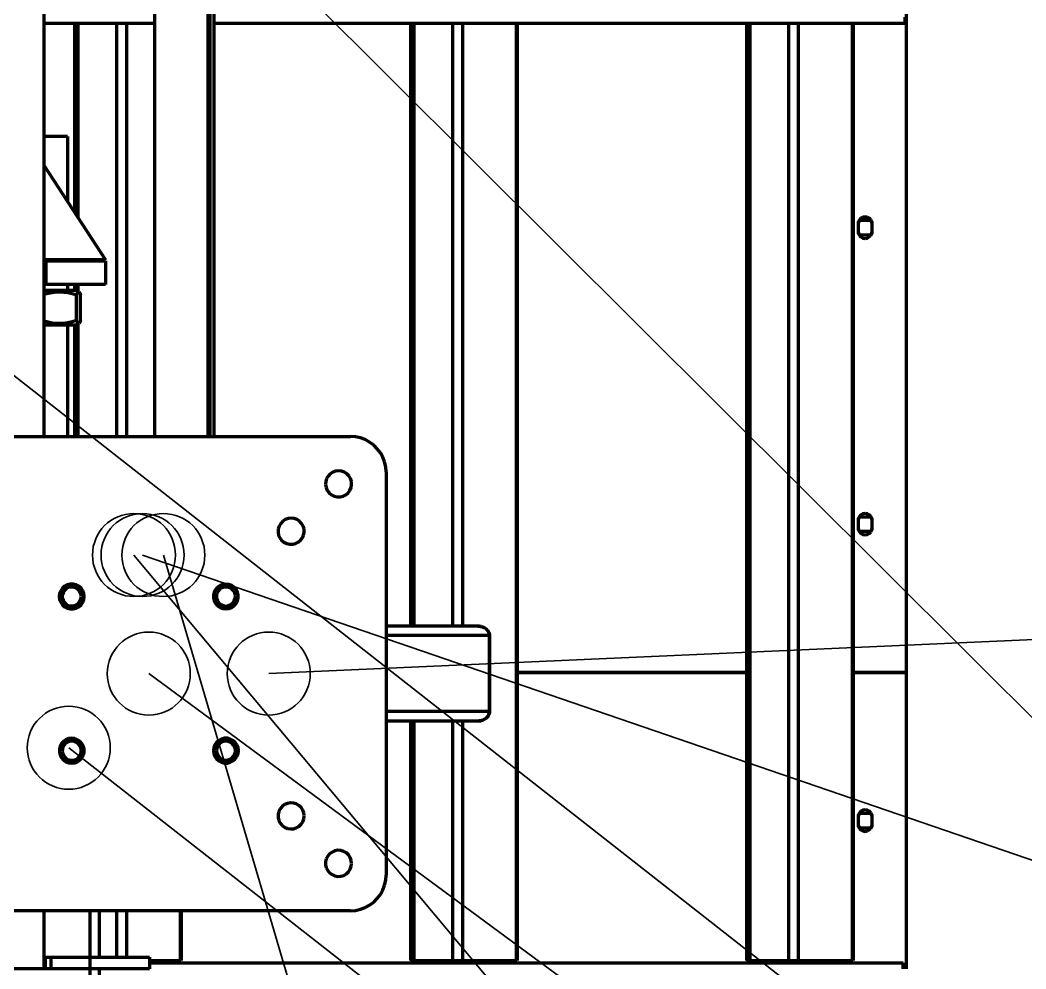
# Model space of a CAD drawing. Header units: millimetres. Extents: x 0 to 594, y 0 to 420.
# Drawn here: x 77.13 to 94.09, y 276.4 to 292.4 of the extents above; entities that cross this region are included whole.
import ezdxf

# ---------------------------------------------------------------- set-up
doc = ezdxf.new("R2010")
doc.units = ezdxf.units.MM

msp = doc.modelspace()

# ---------------------------------------------------------------- linework, layer by layer
at = {"color": 1, "lineweight": 70}
for p, q in [((79.4, 285.38), (79.4, 322.38)), ((80.3, 285.38), (80.3, 322.38)), ((80.33, 306.585), (80.33, 285.38)), ((80.4, 285.38), (80.4, 306.548)), ((92.079, 281.4), (92.079, 306.4)), ((77.53, 304.38), (77.53, 285.38)), ((92.053, 292.35), (92.053, 292.45)), ((77.53, 292.35), (79.4, 292.35)), ((78.047, 292.35), (78.047, 289.163)), ((78.064, 292.35), (78.064, 289.137)), ((78.105, 292.35), (78.105, 289.074)), ((78.757, 292.35), (78.757, 285.38)), ((78.922, 292.35), (78.922, 285.38)), ((80.4, 292.35), (92.053, 292.35)), ((83.713, 292.35), (83.713, 282.18)), ((83.73, 292.35), (83.73, 282.18)), ((83.771, 292.35), (83.771, 282.18)), ((84.422, 292.35), (84.422, 282.18)), ((84.587, 292.35), (84.587, 282.18)), ((85.493, 292.35), (85.493, 276.54)), ((85.511, 292.35), (85.511, 276.54)), ((89.378, 292.35), (89.378, 276.54)), ((89.395, 292.35), (89.395, 276.54)), ((89.436, 292.35), (89.436, 276.54)), ((90.088, 292.35), (90.088, 276.54)), ((90.252, 292.35), (90.252, 276.54)), ((91.159, 292.35), (91.159, 276.54)), ((91.176, 292.35), (91.176, 276.54)), ((77.573, 290.44), (77.53, 290.44)), ((77.616, 290.44), (77.573, 290.44)), ((77.659, 290.44), (77.616, 290.44)), ((77.7, 290.44), (77.659, 290.44)), ((77.739, 290.44), (77.7, 290.44)), ((77.776, 290.44), (77.739, 290.44)), ((77.81, 290.44), (77.776, 290.44)), ((77.84, 290.44), (77.81, 290.44)), ((77.867, 290.44), (77.84, 290.44)), ((77.889, 290.44), (77.867, 290.44)), ((77.907, 290.44), (77.889, 290.44)), ((77.92, 290.44), (77.907, 290.44)), ((77.927, 290.44), (77.92, 290.44)), ((77.93, 290.44), (77.927, 290.44)), ((77.93, 290.44), (77.93, 289.343)), ((77.53, 289.957), (78.57, 288.36)), ((91.259, 289.004), (91.259, 288.96)), ((91.265, 288.998), (91.259, 288.96)), ((91.282, 289.031), (91.265, 288.998)), ((91.294, 289.018), (91.27, 289.01)), ((91.308, 289.058), (91.282, 289.031)), ((91.319, 289.02), (91.294, 289.018)), ((91.342, 289.075), (91.308, 289.058)), ((91.439, 289.02), (91.319, 289.02)), ((91.379, 289.08), (91.342, 289.075)), ((91.416, 289.075), (91.379, 289.08)), ((91.449, 289.058), (91.416, 289.075)), ((91.464, 289.018), (91.439, 289.02)), ((91.476, 289.031), (91.449, 289.058)), ((91.488, 289.01), (91.464, 289.018)), ((91.493, 288.998), (91.476, 289.031)), ((91.499, 288.96), (91.493, 288.998)), ((91.499, 288.96), (91.499, 289.004)), ((91.259, 288.96), (91.259, 288.84)), ((91.259, 288.84), (91.265, 288.803)), ((91.259, 288.84), (91.259, 288.797)), ((91.493, 288.803), (91.499, 288.84)), ((91.499, 288.84), (91.499, 288.96)), ((91.499, 288.797), (91.499, 288.84)), ((91.265, 288.803), (91.282, 288.77)), ((91.27, 288.791), (91.294, 288.783)), ((91.282, 288.77), (91.308, 288.743)), ((91.294, 288.783), (91.319, 288.78)), ((91.308, 288.743), (91.342, 288.726)), ((91.319, 288.78), (91.439, 288.78)), ((91.342, 288.726), (91.379, 288.72)), ((91.379, 288.72), (91.416, 288.726)), ((91.416, 288.726), (91.449, 288.743)), ((91.439, 288.78), (91.464, 288.783)), ((91.449, 288.743), (91.476, 288.77)), ((91.464, 288.783), (91.488, 288.791)), ((91.476, 288.77), (91.493, 288.803)), ((78.57, 288.36), (77.53, 288.36)), ((77.53, 288.34), (77.57, 288.34)), ((77.57, 288.34), (77.682, 288.34)), ((77.57, 287.94), (77.57, 288.34)), ((77.682, 288.34), (77.793, 288.34)), ((77.793, 288.34), (77.9, 288.34)), ((77.9, 288.34), (78.004, 288.34)), ((77.93, 288.36), (77.93, 288.34)), ((78.004, 288.34), (78.102, 288.34)), ((78.047, 288.36), (78.047, 288.34)), ((78.064, 288.36), (78.064, 288.34)), ((78.102, 288.34), (78.193, 288.34)), ((78.105, 288.36), (78.105, 288.34)), ((78.193, 288.34), (78.277, 288.34)), ((78.277, 288.34), (78.352, 288.34)), ((78.352, 288.34), (78.417, 288.34)), ((78.417, 288.34), (78.471, 288.34)), ((78.471, 288.34), (78.514, 288.34)), ((78.514, 288.34), (78.545, 288.34)), ((78.545, 288.34), (78.564, 288.34)), ((78.564, 288.34), (78.57, 288.34)), ((78.57, 288.34), (78.57, 287.94)), ((77.57, 287.94), (77.53, 287.94)), ((77.59, 287.84), (77.53, 287.84)), ((77.682, 287.94), (77.57, 287.94)), ((77.65, 287.84), (77.59, 287.84)), ((77.709, 287.84), (77.65, 287.84)), ((77.673, 287.809), (77.739, 287.816)), ((77.793, 287.94), (77.682, 287.94)), ((77.766, 287.84), (77.709, 287.84)), ((77.739, 287.816), (77.804, 287.818)), ((77.82, 287.84), (77.766, 287.84)), ((77.9, 287.94), (77.793, 287.94)), ((77.804, 287.818), (77.869, 287.814)), ((77.87, 287.84), (77.82, 287.84)), ((77.869, 287.814), (77.936, 287.805)), ((77.917, 287.84), (77.87, 287.84)), ((78.004, 287.94), (77.9, 287.94)), ((77.959, 287.84), (77.917, 287.84)), ((77.93, 287.94), (77.93, 287.84)), ((77.995, 287.84), (77.959, 287.84)), ((78.025, 287.84), (77.995, 287.84)), ((78.102, 287.94), (78.004, 287.94)), ((78.049, 287.84), (78.025, 287.84)), ((78.047, 287.94), (78.047, 287.84)), ((78.067, 287.84), (78.049, 287.84)), ((78.064, 287.94), (78.064, 287.84)), ((78.077, 287.84), (78.067, 287.84)), ((78.081, 287.84), (78.077, 287.84)), ((78.081, 287.84), (78.123, 287.816)), ((78.094, 287.795), (78.104, 287.811)), ((78.193, 287.94), (78.102, 287.94)), ((78.104, 287.811), (78.114, 287.817)), ((78.105, 287.94), (78.105, 287.826)), ((78.114, 287.817), (78.123, 287.816)), ((78.123, 287.816), (78.136, 287.801)), ((78.277, 287.94), (78.193, 287.94)), ((78.352, 287.94), (78.277, 287.94)), ((78.417, 287.94), (78.352, 287.94)), ((78.471, 287.94), (78.417, 287.94)), ((78.514, 287.94), (78.471, 287.94)), ((78.545, 287.94), (78.514, 287.94)), ((78.564, 287.94), (78.545, 287.94)), ((78.57, 287.94), (78.564, 287.94)), ((77.53, 287.777), (77.604, 287.796)), ((77.604, 287.796), (77.673, 287.809)), ((77.936, 287.805), (78.007, 287.79)), ((78.007, 287.79), (78.083, 287.769)), ((78.083, 287.769), (78.094, 287.795)), ((78.083, 287.332), (78.083, 287.769)), ((78.136, 287.801), (78.15, 287.769)), ((78.15, 287.332), (78.15, 287.769)), ((77.604, 287.305), (77.53, 287.324)), ((77.673, 287.292), (77.604, 287.305)), ((78.007, 287.31), (77.936, 287.296)), ((78.083, 287.332), (78.007, 287.31)), ((78.094, 287.306), (78.083, 287.332)), ((78.104, 287.29), (78.094, 287.306)), ((78.15, 287.332), (78.136, 287.3)), ((77.53, 287.26), (77.59, 287.26)), ((77.59, 287.26), (77.65, 287.26)), ((77.65, 287.26), (77.709, 287.26)), ((77.739, 287.285), (77.673, 287.292)), ((77.709, 287.26), (77.766, 287.26)), ((77.804, 287.283), (77.739, 287.285)), ((77.766, 287.26), (77.82, 287.26)), ((77.869, 287.287), (77.804, 287.283)), ((77.82, 287.26), (77.87, 287.26)), ((77.936, 287.296), (77.869, 287.287)), ((77.87, 287.26), (77.917, 287.26)), ((77.917, 287.26), (77.959, 287.26)), ((77.93, 287.26), (77.93, 285.38)), ((77.959, 287.26), (77.995, 287.26)), ((77.995, 287.26), (78.025, 287.26)), ((78.025, 287.26), (78.049, 287.26)), ((78.047, 287.26), (78.047, 285.38)), ((78.049, 287.26), (78.067, 287.26)), ((78.064, 287.26), (78.064, 285.38)), ((78.067, 287.26), (78.077, 287.26)), ((78.077, 287.26), (78.081, 287.26)), ((78.081, 287.26), (78.123, 287.285)), ((78.114, 287.283), (78.104, 287.29)), ((78.105, 287.275), (78.105, 285.38)), ((78.123, 287.285), (78.114, 287.283)), ((78.136, 287.3), (78.123, 287.285)), ((75.9, 285.38), (82.7, 285.38)), ((82.785, 285.374), (82.7, 285.38)), ((82.869, 285.356), (82.785, 285.374)), ((82.949, 285.326), (82.869, 285.356)), ((83.024, 285.285), (82.949, 285.326)), ((83.093, 285.234), (83.024, 285.285)), ((83.153, 285.173), (83.093, 285.234)), ((83.205, 285.105), (83.153, 285.173)), ((83.246, 285.03), (83.205, 285.105)), ((83.276, 284.95), (83.246, 285.03)), ((83.294, 284.866), (83.276, 284.95)), ((82.401, 284.777), (82.359, 284.749)), ((82.449, 284.795), (82.401, 284.777)), ((82.5, 284.8), (82.449, 284.795)), ((82.551, 284.795), (82.5, 284.8)), ((82.599, 284.777), (82.551, 284.795)), ((82.641, 284.749), (82.599, 284.777)), ((83.3, 284.78), (83.294, 284.866)), ((83.3, 284.78), (83.3, 277.98)), ((82.283, 284.619), (82.28, 284.568)), ((82.298, 284.668), (82.283, 284.619)), ((82.324, 284.712), (82.298, 284.668)), ((82.359, 284.749), (82.324, 284.712)), ((82.676, 284.712), (82.641, 284.749)), ((82.702, 284.668), (82.676, 284.712)), ((82.717, 284.619), (82.702, 284.668)), ((82.72, 284.568), (82.717, 284.619)), ((82.28, 284.568), (82.289, 284.517)), ((82.289, 284.517), (82.309, 284.47)), ((82.309, 284.47), (82.34, 284.43)), ((82.34, 284.43), (82.379, 284.397)), ((82.621, 284.397), (82.66, 284.43)), ((82.66, 284.43), (82.691, 284.47)), ((82.691, 284.47), (82.711, 284.517)), ((82.711, 284.517), (82.72, 284.568)), ((82.379, 284.397), (82.425, 284.374)), ((82.425, 284.374), (82.474, 284.362)), ((82.474, 284.362), (82.526, 284.362)), ((82.526, 284.362), (82.575, 284.374)), ((82.575, 284.374), (82.621, 284.397)), ((91.379, 284.08), (91.342, 284.075)), ((91.416, 284.075), (91.379, 284.08)), ((81.524, 283.912), (81.498, 283.868)), ((81.559, 283.949), (81.524, 283.912)), ((81.601, 283.977), (81.559, 283.949)), ((81.649, 283.995), (81.601, 283.977)), ((81.7, 284), (81.649, 283.995)), ((81.751, 283.995), (81.7, 284)), ((81.799, 283.977), (81.751, 283.995)), ((81.841, 283.949), (81.799, 283.977)), ((81.876, 283.912), (81.841, 283.949)), ((81.902, 283.868), (81.876, 283.912)), ((91.259, 284.004), (91.259, 283.96)), ((91.265, 283.998), (91.259, 283.96)), ((91.259, 283.96), (91.259, 283.84)), ((91.282, 284.031), (91.265, 283.998)), ((91.294, 284.018), (91.27, 284.01)), ((91.308, 284.058), (91.282, 284.031)), ((91.319, 284.02), (91.294, 284.018)), ((91.342, 284.075), (91.308, 284.058)), ((91.439, 284.02), (91.319, 284.02)), ((91.449, 284.058), (91.416, 284.075)), ((91.464, 284.018), (91.439, 284.02)), ((91.476, 284.031), (91.449, 284.058)), ((91.488, 284.01), (91.464, 284.018)), ((91.493, 283.998), (91.476, 284.031)), ((91.499, 283.96), (91.493, 283.998)), ((91.499, 283.96), (91.499, 284.004)), ((91.499, 283.84), (91.499, 283.96)), ((81.483, 283.819), (81.48, 283.768)), ((81.48, 283.768), (81.489, 283.717)), ((81.498, 283.868), (81.483, 283.819)), ((81.917, 283.819), (81.902, 283.868)), ((81.911, 283.717), (81.92, 283.768)), ((81.92, 283.768), (81.917, 283.819)), ((91.259, 283.84), (91.265, 283.803)), ((91.259, 283.84), (91.259, 283.797)), ((91.265, 283.803), (91.282, 283.77)), ((91.27, 283.791), (91.294, 283.783)), ((91.282, 283.77), (91.308, 283.743)), ((91.294, 283.783), (91.319, 283.78)), ((91.308, 283.743), (91.342, 283.726)), ((91.319, 283.78), (91.439, 283.78)), ((91.416, 283.726), (91.449, 283.743)), ((91.439, 283.78), (91.464, 283.783)), ((91.449, 283.743), (91.476, 283.77)), ((91.464, 283.783), (91.488, 283.791)), ((91.476, 283.77), (91.493, 283.803)), ((91.493, 283.803), (91.499, 283.84)), ((91.499, 283.797), (91.499, 283.84)), ((81.489, 283.717), (81.509, 283.67)), ((81.509, 283.67), (81.54, 283.63)), ((81.54, 283.63), (81.579, 283.597)), ((81.579, 283.597), (81.625, 283.574)), ((81.625, 283.574), (81.674, 283.562)), ((81.726, 283.562), (81.775, 283.574)), ((81.775, 283.574), (81.821, 283.597)), ((81.821, 283.597), (81.86, 283.63)), ((81.86, 283.63), (81.891, 283.67)), ((81.891, 283.67), (81.911, 283.717)), ((91.342, 283.726), (91.379, 283.72)), ((91.379, 283.72), (91.416, 283.726)), ((81.674, 283.562), (81.726, 283.562)), ((77.796, 282.731), (77.79, 282.68)), ((77.814, 282.778), (77.796, 282.731)), ((77.8, 282.68), (77.806, 282.728)), ((77.806, 282.728), (77.823, 282.773)), ((77.843, 282.82), (77.814, 282.778)), ((77.823, 282.773), (77.85, 282.813)), ((77.853, 282.744), (77.841, 282.702)), ((77.881, 282.853), (77.843, 282.82)), ((77.85, 282.813), (77.886, 282.845)), ((77.876, 282.781), (77.853, 282.744)), ((77.908, 282.811), (77.876, 282.781)), ((77.926, 282.877), (77.881, 282.853)), ((77.886, 282.845), (77.929, 282.867)), ((77.946, 282.831), (77.908, 282.811)), ((77.975, 282.889), (77.926, 282.877)), ((77.929, 282.867), (77.976, 282.879)), ((77.989, 282.84), (77.946, 282.831)), ((78.025, 282.889), (77.975, 282.889)), ((77.976, 282.879), (78.024, 282.879)), ((78.033, 282.837), (77.989, 282.84)), ((78.024, 282.879), (78.071, 282.867)), ((78.074, 282.877), (78.025, 282.889)), ((78.074, 282.823), (78.033, 282.837)), ((78.071, 282.867), (78.114, 282.845)), ((78.119, 282.853), (78.074, 282.877)), ((78.109, 282.797), (78.074, 282.823)), ((78.137, 282.764), (78.109, 282.797)), ((78.114, 282.845), (78.15, 282.813)), ((78.157, 282.82), (78.119, 282.853)), ((78.154, 282.724), (78.137, 282.764)), ((78.15, 282.813), (78.177, 282.773)), ((78.16, 282.68), (78.154, 282.724)), ((78.186, 282.778), (78.157, 282.82)), ((78.177, 282.773), (78.194, 282.728)), ((78.204, 282.731), (78.186, 282.778)), ((78.194, 282.728), (78.2, 282.68)), ((78.21, 282.68), (78.204, 282.731)), ((80.404, 282.755), (80.392, 282.706)), ((80.395, 282.725), (80.4, 282.711)), ((80.4, 282.711), (80.4, 282.745)), ((80.401, 282.705), (80.413, 282.751)), ((80.427, 282.8), (80.404, 282.755)), ((80.413, 282.751), (80.435, 282.794)), ((80.461, 282.838), (80.427, 282.8)), ((80.435, 282.794), (80.467, 282.83)), ((80.449, 282.734), (80.44, 282.691)), ((80.469, 282.773), (80.449, 282.734)), ((80.502, 282.866), (80.461, 282.838)), ((80.467, 282.83), (80.507, 282.858)), ((80.499, 282.805), (80.469, 282.773)), ((80.536, 282.827), (80.499, 282.805)), ((80.55, 282.884), (80.502, 282.866)), ((80.507, 282.858), (80.552, 282.875)), ((80.578, 282.839), (80.536, 282.827)), ((80.6, 282.89), (80.55, 282.884)), ((80.552, 282.875), (80.6, 282.88)), ((80.622, 282.839), (80.578, 282.839)), ((80.65, 282.884), (80.6, 282.89)), ((80.6, 282.88), (80.648, 282.875)), ((80.664, 282.827), (80.622, 282.839)), ((80.648, 282.875), (80.693, 282.858)), ((80.698, 282.866), (80.65, 282.884)), ((80.701, 282.805), (80.664, 282.827)), ((80.693, 282.858), (80.733, 282.83)), ((80.739, 282.838), (80.698, 282.866)), ((80.731, 282.773), (80.701, 282.805)), ((80.751, 282.734), (80.731, 282.773)), ((80.733, 282.83), (80.765, 282.794)), ((80.773, 282.8), (80.739, 282.838)), ((80.76, 282.691), (80.751, 282.734)), ((80.765, 282.794), (80.787, 282.751)), ((80.796, 282.755), (80.773, 282.8)), ((80.787, 282.751), (80.799, 282.705)), ((80.808, 282.706), (80.796, 282.755)), ((77.79, 282.68), (77.796, 282.63)), ((77.796, 282.63), (77.814, 282.583)), ((77.806, 282.633), (77.8, 282.68)), ((77.823, 282.588), (77.806, 282.633)), ((77.814, 282.583), (77.843, 282.541)), ((77.85, 282.548), (77.823, 282.588)), ((77.841, 282.702), (77.841, 282.659)), ((77.841, 282.659), (77.853, 282.617)), ((77.853, 282.617), (77.876, 282.58)), ((77.876, 282.58), (77.908, 282.55)), ((78.074, 282.538), (78.109, 282.564)), ((78.109, 282.564), (78.137, 282.597)), ((78.137, 282.597), (78.154, 282.637)), ((78.177, 282.588), (78.15, 282.548)), ((78.154, 282.637), (78.16, 282.68)), ((78.157, 282.541), (78.186, 282.583)), ((78.194, 282.633), (78.177, 282.588)), ((78.186, 282.583), (78.204, 282.63)), ((78.2, 282.68), (78.194, 282.633)), ((78.204, 282.63), (78.21, 282.68)), ((80.4, 282.695), (80.391, 282.695)), ((80.392, 282.706), (80.392, 282.655)), ((80.392, 282.655), (80.404, 282.606)), ((80.4, 282.711), (80.4, 282.695)), ((80.401, 282.656), (80.401, 282.705)), ((80.413, 282.61), (80.401, 282.656)), ((80.404, 282.606), (80.427, 282.561)), ((80.435, 282.567), (80.413, 282.61)), ((80.427, 282.561), (80.461, 282.523)), ((80.467, 282.531), (80.435, 282.567)), ((80.44, 282.691), (80.443, 282.648)), ((80.443, 282.648), (80.458, 282.607)), ((80.458, 282.607), (80.483, 282.571)), ((80.483, 282.571), (80.517, 282.544)), ((80.683, 282.544), (80.717, 282.571)), ((80.717, 282.571), (80.742, 282.607)), ((80.765, 282.567), (80.733, 282.531)), ((80.739, 282.523), (80.773, 282.561)), ((80.742, 282.607), (80.757, 282.648)), ((80.757, 282.648), (80.76, 282.691)), ((80.787, 282.61), (80.765, 282.567)), ((80.773, 282.561), (80.796, 282.606)), ((80.799, 282.656), (80.787, 282.61)), ((80.796, 282.606), (80.808, 282.655)), ((80.799, 282.705), (80.799, 282.656)), ((80.808, 282.655), (80.808, 282.706)), ((77.843, 282.541), (77.881, 282.508)), ((77.886, 282.516), (77.85, 282.548)), ((77.881, 282.508), (77.926, 282.484)), ((77.929, 282.493), (77.886, 282.516)), ((77.908, 282.55), (77.946, 282.53)), ((77.926, 282.484), (77.975, 282.472)), ((77.976, 282.482), (77.929, 282.493)), ((77.946, 282.53), (77.989, 282.521)), ((77.975, 282.472), (78.025, 282.472)), ((78.024, 282.482), (77.976, 282.482)), ((77.989, 282.521), (78.033, 282.524)), ((78.071, 282.493), (78.024, 282.482)), ((78.025, 282.472), (78.074, 282.484)), ((78.033, 282.524), (78.074, 282.538)), ((78.114, 282.516), (78.071, 282.493)), ((78.074, 282.484), (78.119, 282.508)), ((78.15, 282.548), (78.114, 282.516)), ((78.119, 282.508), (78.157, 282.541)), ((80.461, 282.523), (80.502, 282.495)), ((80.507, 282.503), (80.467, 282.531)), ((80.502, 282.495), (80.55, 282.477)), ((80.552, 282.486), (80.507, 282.503)), ((80.517, 282.544), (80.557, 282.526)), ((80.55, 282.477), (80.6, 282.47)), ((80.6, 282.48), (80.552, 282.486)), ((80.557, 282.526), (80.6, 282.52)), ((80.6, 282.52), (80.643, 282.526)), ((80.648, 282.486), (80.6, 282.48)), ((80.6, 282.47), (80.65, 282.477)), ((80.643, 282.526), (80.683, 282.544)), ((80.693, 282.503), (80.648, 282.486)), ((80.65, 282.477), (80.698, 282.495)), ((80.733, 282.531), (80.693, 282.503)), ((80.698, 282.495), (80.739, 282.523)), ((84.847, 282.18), (83.3, 282.18)), ((84.869, 282.179), (84.847, 282.18)), ((84.847, 282.18), (84.869, 282.179)), ((84.891, 282.176), (84.869, 282.179)), ((84.869, 282.179), (84.891, 282.176)), ((84.912, 282.172), (84.891, 282.176)), ((84.891, 282.176), (84.912, 282.172)), ((84.932, 282.165), (84.912, 282.172)), ((84.912, 282.172), (84.932, 282.165)), ((84.952, 282.156), (84.932, 282.165)), ((84.932, 282.165), (84.952, 282.156)), ((84.97, 282.146), (84.952, 282.156)), ((84.952, 282.156), (84.97, 282.146)), ((84.986, 282.134), (84.97, 282.146)), ((84.97, 282.146), (84.986, 282.134)), ((85.001, 282.12), (84.986, 282.134)), ((84.986, 282.134), (85.001, 282.12)), ((85.014, 282.106), (85.001, 282.12)), ((85.001, 282.12), (85.014, 282.106)), ((85.024, 282.09), (85.014, 282.106)), ((85.014, 282.106), (85.024, 282.09)), ((85.033, 282.073), (85.024, 282.09)), ((85.024, 282.09), (85.033, 282.073)), ((85.039, 282.056), (85.033, 282.073)), ((85.033, 282.073), (85.039, 282.056)), ((85.043, 282.038), (85.039, 282.056)), ((85.039, 282.056), (85.043, 282.038)), ((85.044, 282.02), (83.3, 282.02)), ((85.044, 282.02), (85.043, 282.038)), ((85.043, 282.038), (85.044, 282.02)), ((85.044, 280.74), (85.044, 282.02)), ((85.044, 282.02), (85.044, 280.74)), ((85.511, 281.4), (89.436, 281.4)), ((89.436, 281.4), (85.511, 281.4)), ((91.176, 281.4), (92.079, 281.4)), ((92.079, 281.4), (91.176, 281.4)), ((92.079, 276.4), (92.079, 281.4)), ((85.044, 280.74), (83.3, 280.74)), ((85.024, 280.671), (85.033, 280.688)), ((85.033, 280.688), (85.024, 280.671)), ((85.033, 280.688), (85.039, 280.705)), ((85.039, 280.705), (85.033, 280.688)), ((85.039, 280.705), (85.043, 280.723)), ((85.043, 280.723), (85.039, 280.705)), ((85.043, 280.723), (85.044, 280.74)), ((85.044, 280.74), (85.043, 280.723)), ((84.847, 280.58), (83.3, 280.58)), ((84.847, 280.58), (83.3, 280.58)), ((83.713, 280.58), (83.713, 276.54)), ((83.73, 280.58), (83.73, 276.54)), ((83.771, 280.58), (83.771, 276.54)), ((84.422, 280.58), (84.422, 276.54)), ((84.587, 280.58), (84.587, 276.54)), ((84.847, 280.58), (84.869, 280.581)), ((84.869, 280.581), (84.847, 280.58)), ((84.869, 280.581), (84.891, 280.584)), ((84.891, 280.584), (84.869, 280.581)), ((84.891, 280.584), (84.912, 280.589)), ((84.912, 280.589), (84.891, 280.584)), ((84.912, 280.589), (84.932, 280.596)), ((84.932, 280.596), (84.912, 280.589)), ((84.932, 280.596), (84.952, 280.605)), ((84.952, 280.605), (84.932, 280.596)), ((84.952, 280.605), (84.97, 280.615)), ((84.97, 280.615), (84.952, 280.605)), ((84.97, 280.615), (84.986, 280.627)), ((84.986, 280.627), (84.97, 280.615)), ((84.986, 280.627), (85.001, 280.641)), ((85.001, 280.641), (84.986, 280.627)), ((85.001, 280.641), (85.014, 280.655)), ((85.014, 280.655), (85.001, 280.641)), ((85.014, 280.655), (85.024, 280.671)), ((85.024, 280.671), (85.014, 280.655)), ((77.827, 280.2), (77.804, 280.155)), ((77.813, 280.151), (77.835, 280.194)), ((77.861, 280.238), (77.827, 280.2)), ((77.835, 280.194), (77.867, 280.23)), ((77.883, 280.19), (77.858, 280.154)), ((77.902, 280.266), (77.861, 280.238)), ((77.867, 280.23), (77.907, 280.258)), ((77.917, 280.217), (77.883, 280.19)), ((77.95, 280.284), (77.902, 280.266)), ((77.907, 280.258), (77.952, 280.275)), ((77.957, 280.235), (77.917, 280.217)), ((78, 280.29), (77.95, 280.284)), ((77.952, 280.275), (78, 280.28)), ((78, 280.24), (77.957, 280.235)), ((78.05, 280.284), (78, 280.29)), ((78, 280.28), (78.048, 280.275)), ((78.043, 280.235), (78, 280.24)), ((78.083, 280.217), (78.043, 280.235)), ((78.048, 280.275), (78.093, 280.258)), ((78.098, 280.266), (78.05, 280.284)), ((78.117, 280.19), (78.083, 280.217)), ((78.093, 280.258), (78.133, 280.23)), ((78.139, 280.238), (78.098, 280.266)), ((78.142, 280.154), (78.117, 280.19)), ((78.133, 280.23), (78.165, 280.194)), ((78.173, 280.2), (78.139, 280.238)), ((78.165, 280.194), (78.187, 280.151)), ((78.196, 280.155), (78.173, 280.2)), ((80.414, 280.178), (80.396, 280.131)), ((80.443, 280.22), (80.414, 280.178)), ((80.423, 280.173), (80.45, 280.213)), ((80.481, 280.253), (80.443, 280.22)), ((80.45, 280.213), (80.486, 280.245)), ((80.491, 280.197), (80.463, 280.164)), ((80.526, 280.277), (80.481, 280.253)), ((80.486, 280.245), (80.529, 280.267)), ((80.526, 280.223), (80.491, 280.197)), ((80.575, 280.289), (80.526, 280.277)), ((80.567, 280.237), (80.526, 280.223)), ((80.529, 280.267), (80.576, 280.279)), ((80.611, 280.24), (80.567, 280.237)), ((80.625, 280.289), (80.575, 280.289)), ((80.576, 280.279), (80.624, 280.279)), ((80.654, 280.231), (80.611, 280.24)), ((80.624, 280.279), (80.671, 280.267)), ((80.674, 280.277), (80.625, 280.289)), ((80.692, 280.211), (80.654, 280.231)), ((80.671, 280.267), (80.714, 280.245)), ((80.719, 280.253), (80.674, 280.277)), ((80.724, 280.181), (80.692, 280.211)), ((80.714, 280.245), (80.75, 280.213)), ((80.757, 280.22), (80.719, 280.253)), ((80.747, 280.144), (80.724, 280.181)), ((80.75, 280.213), (80.777, 280.173)), ((80.786, 280.178), (80.757, 280.22)), ((80.804, 280.131), (80.786, 280.178)), ((77.804, 280.155), (77.792, 280.106)), ((77.792, 280.106), (77.792, 280.055)), ((77.792, 280.055), (77.804, 280.006)), ((77.801, 280.105), (77.813, 280.151)), ((77.801, 280.056), (77.801, 280.105)), ((77.813, 280.01), (77.801, 280.056)), ((77.835, 279.967), (77.813, 280.01)), ((77.843, 280.113), (77.84, 280.07)), ((77.84, 280.07), (77.849, 280.027)), ((77.858, 280.154), (77.843, 280.113)), ((77.849, 280.027), (77.869, 279.988)), ((78.131, 279.988), (78.151, 280.027)), ((78.157, 280.113), (78.142, 280.154)), ((78.151, 280.027), (78.16, 280.07)), ((78.16, 280.07), (78.157, 280.113)), ((78.187, 280.01), (78.165, 279.967)), ((78.187, 280.151), (78.199, 280.105)), ((78.199, 280.056), (78.187, 280.01)), ((78.208, 280.106), (78.196, 280.155)), ((78.196, 280.006), (78.208, 280.055)), ((78.199, 280.105), (78.199, 280.056)), ((78.208, 280.055), (78.208, 280.106)), ((80.396, 280.131), (80.39, 280.08)), ((80.39, 280.08), (80.396, 280.03)), ((80.396, 280.03), (80.414, 279.983)), ((80.4, 280.08), (80.406, 280.128)), ((80.406, 280.033), (80.4, 280.08)), ((80.406, 280.128), (80.423, 280.173)), ((80.423, 279.988), (80.406, 280.033)), ((80.446, 280.124), (80.44, 280.08)), ((80.44, 280.08), (80.446, 280.037)), ((80.463, 280.164), (80.446, 280.124)), ((80.446, 280.037), (80.463, 279.997)), ((80.724, 279.98), (80.747, 280.017)), ((80.759, 280.102), (80.747, 280.144)), ((80.747, 280.017), (80.759, 280.059)), ((80.759, 280.059), (80.759, 280.102)), ((80.777, 280.173), (80.794, 280.128)), ((80.794, 280.033), (80.777, 279.988)), ((80.786, 279.983), (80.804, 280.03)), ((80.794, 280.128), (80.8, 280.08)), ((80.8, 280.08), (80.794, 280.033)), ((80.81, 280.08), (80.804, 280.131)), ((80.804, 280.03), (80.81, 280.08)), ((77.804, 280.006), (77.827, 279.961)), ((77.827, 279.961), (77.861, 279.923)), ((77.867, 279.931), (77.835, 279.967)), ((77.861, 279.923), (77.902, 279.895)), ((77.907, 279.903), (77.867, 279.931)), ((77.869, 279.988), (77.899, 279.956)), ((77.899, 279.956), (77.936, 279.934)), ((77.902, 279.895), (77.95, 279.877)), ((77.952, 279.886), (77.907, 279.903)), ((77.936, 279.934), (77.978, 279.922)), ((77.95, 279.877), (78, 279.87)), ((78, 279.88), (77.952, 279.886)), ((77.978, 279.922), (78.022, 279.922)), ((78.048, 279.886), (78, 279.88)), ((78, 279.87), (78.05, 279.877)), ((78.022, 279.922), (78.064, 279.934)), ((78.093, 279.903), (78.048, 279.886)), ((78.05, 279.877), (78.098, 279.895)), ((78.064, 279.934), (78.101, 279.956)), ((78.133, 279.931), (78.093, 279.903)), ((78.098, 279.895), (78.139, 279.923)), ((78.101, 279.956), (78.131, 279.988)), ((78.165, 279.967), (78.133, 279.931)), ((78.139, 279.923), (78.173, 279.961)), ((78.173, 279.961), (78.196, 280.006)), ((80.414, 279.983), (80.443, 279.941)), ((80.45, 279.948), (80.423, 279.988)), ((80.443, 279.941), (80.481, 279.908)), ((80.486, 279.916), (80.45, 279.948)), ((80.463, 279.997), (80.491, 279.964)), ((80.481, 279.908), (80.526, 279.884)), ((80.529, 279.893), (80.486, 279.916)), ((80.491, 279.964), (80.526, 279.938)), ((80.526, 279.938), (80.567, 279.924)), ((80.526, 279.884), (80.575, 279.872)), ((80.576, 279.882), (80.529, 279.893)), ((80.567, 279.924), (80.611, 279.921)), ((80.575, 279.872), (80.625, 279.872)), ((80.624, 279.882), (80.576, 279.882)), ((80.611, 279.921), (80.654, 279.93)), ((80.671, 279.893), (80.624, 279.882)), ((80.625, 279.872), (80.674, 279.884)), ((80.654, 279.93), (80.692, 279.95)), ((80.714, 279.916), (80.671, 279.893)), ((80.674, 279.884), (80.719, 279.908)), ((80.692, 279.95), (80.724, 279.98)), ((80.75, 279.948), (80.714, 279.916)), ((80.719, 279.908), (80.757, 279.941)), ((80.777, 279.988), (80.75, 279.948)), ((80.757, 279.941), (80.786, 279.983)), ((81.59, 279.171), (81.549, 279.141)), ((81.637, 279.191), (81.59, 279.171)), ((81.687, 279.2), (81.637, 279.191)), ((81.738, 279.197), (81.687, 279.2)), ((81.787, 279.182), (81.738, 279.197)), ((81.831, 279.157), (81.787, 279.182)), ((81.493, 279.056), (81.481, 279.006)), ((81.481, 279.006), (81.481, 278.955)), ((81.516, 279.101), (81.493, 279.056)), ((81.549, 279.141), (81.516, 279.101)), ((81.869, 279.122), (81.831, 279.157)), ((81.897, 279.079), (81.869, 279.122)), ((81.914, 279.031), (81.897, 279.079)), ((81.92, 278.98), (81.914, 279.031)), ((91.259, 279.004), (91.259, 278.96)), ((91.265, 278.998), (91.259, 278.96)), ((91.282, 279.031), (91.265, 278.998)), ((91.294, 279.018), (91.27, 279.01)), ((91.308, 279.058), (91.282, 279.031)), ((91.319, 279.02), (91.294, 279.018)), ((91.342, 279.075), (91.308, 279.058)), ((91.439, 279.02), (91.319, 279.02)), ((91.379, 279.08), (91.342, 279.075)), ((91.416, 279.075), (91.379, 279.08)), ((91.449, 279.058), (91.416, 279.075)), ((91.464, 279.018), (91.439, 279.02)), ((91.476, 279.031), (91.449, 279.058)), ((91.488, 279.01), (91.464, 279.018)), ((91.493, 278.998), (91.476, 279.031)), ((91.499, 278.96), (91.493, 278.998)), ((91.499, 278.96), (91.499, 279.004)), ((81.481, 278.955), (81.493, 278.905)), ((81.493, 278.905), (81.516, 278.86)), ((81.516, 278.86), (81.549, 278.82)), ((81.831, 278.804), (81.869, 278.839)), ((81.869, 278.839), (81.897, 278.882)), ((81.897, 278.882), (81.914, 278.93)), ((81.914, 278.93), (81.92, 278.98)), ((91.259, 278.96), (91.259, 278.84)), ((91.259, 278.84), (91.265, 278.803)), ((91.259, 278.84), (91.259, 278.797)), ((91.493, 278.803), (91.499, 278.84)), ((91.499, 278.84), (91.499, 278.96)), ((91.499, 278.797), (91.499, 278.84)), ((81.549, 278.82), (81.59, 278.79)), ((81.59, 278.79), (81.637, 278.77)), ((81.637, 278.77), (81.687, 278.761)), ((81.687, 278.761), (81.738, 278.764)), ((81.738, 278.764), (81.787, 278.778)), ((81.787, 278.778), (81.831, 278.804)), ((91.265, 278.803), (91.282, 278.77)), ((91.27, 278.791), (91.294, 278.783)), ((91.282, 278.77), (91.308, 278.743)), ((91.294, 278.783), (91.319, 278.78)), ((91.308, 278.743), (91.342, 278.726)), ((91.319, 278.78), (91.439, 278.78)), ((91.342, 278.726), (91.379, 278.72)), ((91.379, 278.72), (91.416, 278.726)), ((91.416, 278.726), (91.449, 278.743)), ((91.439, 278.78), (91.464, 278.783)), ((91.449, 278.743), (91.476, 278.77)), ((91.464, 278.783), (91.488, 278.791)), ((91.476, 278.77), (91.493, 278.803)), ((82.349, 278.341), (82.316, 278.301)), ((82.39, 278.371), (82.349, 278.341)), ((82.437, 278.391), (82.39, 278.371)), ((82.487, 278.4), (82.437, 278.391)), ((82.538, 278.397), (82.487, 278.4)), ((82.587, 278.382), (82.538, 278.397)), ((82.631, 278.357), (82.587, 278.382)), ((82.669, 278.322), (82.631, 278.357)), ((82.697, 278.279), (82.669, 278.322)), ((82.293, 278.256), (82.281, 278.206)), ((82.281, 278.206), (82.281, 278.155)), ((82.281, 278.155), (82.293, 278.105)), ((82.316, 278.301), (82.293, 278.256)), ((82.714, 278.231), (82.697, 278.279)), ((82.72, 278.18), (82.714, 278.231)), ((82.714, 278.13), (82.72, 278.18)), ((82.293, 278.105), (82.316, 278.06)), ((82.316, 278.06), (82.349, 278.02)), ((82.349, 278.02), (82.39, 277.99)), ((82.39, 277.99), (82.437, 277.97)), ((82.538, 277.964), (82.587, 277.978)), ((82.587, 277.978), (82.631, 278.004)), ((82.631, 278.004), (82.669, 278.039)), ((82.669, 278.039), (82.697, 278.082)), ((82.697, 278.082), (82.714, 278.13)), ((83.294, 277.895), (83.3, 277.98)), ((82.437, 277.97), (82.487, 277.961)), ((82.487, 277.961), (82.538, 277.964)), ((83.246, 277.731), (83.276, 277.811)), ((83.276, 277.811), (83.294, 277.895)), ((83.153, 277.588), (83.205, 277.656)), ((83.205, 277.656), (83.246, 277.731)), ((82.949, 277.435), (83.024, 277.476)), ((83.024, 277.476), (83.093, 277.527)), ((83.093, 277.527), (83.153, 277.588)), ((82.7, 277.38), (75.9, 277.38)), ((77.53, 277.38), (77.53, 276.4)), ((78.31, 276.6), (78.31, 277.38)), ((78.47, 276.6), (78.47, 277.38)), ((78.757, 277.38), (78.757, 276.6)), ((78.922, 277.38), (78.922, 276.6)), ((79.828, 277.38), (79.828, 276.54)), ((79.845, 277.38), (79.845, 276.54)), ((82.7, 277.38), (82.785, 277.387)), ((82.785, 277.387), (82.869, 277.405)), ((82.869, 277.405), (82.949, 277.435)), ((77.53, 276.6), (77.55, 276.6)), ((77.55, 276.4), (77.55, 276.6)), ((77.55, 276.6), (77.551, 276.6)), ((77.55, 276.6), (77.55, 276.4)), ((77.551, 276.6), (77.553, 276.6)), ((77.553, 276.6), (77.556, 276.6)), ((77.556, 276.6), (77.56, 276.6)), ((77.56, 276.6), (77.565, 276.6)), ((77.565, 276.6), (77.572, 276.6)), ((77.572, 276.6), (77.579, 276.6)), ((77.579, 276.6), (77.588, 276.6)), ((77.588, 276.6), (77.597, 276.6)), ((77.597, 276.6), (77.607, 276.6)), ((77.607, 276.6), (77.617, 276.6)), ((77.617, 276.6), (77.628, 276.6)), ((77.628, 276.6), (77.639, 276.6)), ((77.639, 276.6), (77.65, 276.6)), ((77.65, 276.6), (78.31, 276.6)), ((77.65, 276.6), (77.65, 276.4)), ((78.31, 276.6), (78.422, 276.6)), ((78.31, 276.4), (78.31, 276.6)), ((78.422, 276.6), (78.533, 276.6)), ((78.533, 276.6), (78.64, 276.6)), ((78.64, 276.6), (78.744, 276.6)), ((78.744, 276.6), (78.842, 276.6)), ((78.842, 276.6), (78.933, 276.6)), ((78.933, 276.6), (79.017, 276.6)), ((79.017, 276.6), (79.092, 276.6)), ((79.092, 276.6), (79.157, 276.6)), ((79.157, 276.6), (79.211, 276.6)), ((79.211, 276.6), (79.254, 276.6)), ((79.254, 276.6), (79.285, 276.6)), ((79.285, 276.6), (79.304, 276.6)), ((79.304, 276.6), (79.31, 276.6)), ((79.31, 276.6), (79.31, 276.4)), ((79.31, 276.54), (79.828, 276.54)), ((79.31, 276.5), (92.023, 276.5)), ((79.828, 276.54), (79.83, 276.54)), ((79.83, 276.54), (79.828, 276.54)), ((79.83, 276.54), (79.832, 276.54)), ((79.832, 276.54), (79.83, 276.54)), ((79.832, 276.54), (79.834, 276.54)), ((79.834, 276.54), (79.832, 276.54)), ((79.834, 276.54), (79.836, 276.54)), ((79.836, 276.54), (79.834, 276.54)), ((79.836, 276.54), (79.838, 276.54)), ((79.838, 276.54), (79.836, 276.54)), ((79.838, 276.54), (79.839, 276.54)), ((79.839, 276.54), (79.838, 276.54)), ((79.839, 276.54), (79.841, 276.54)), ((79.841, 276.54), (79.839, 276.54)), ((79.841, 276.54), (79.842, 276.54)), ((79.842, 276.54), (79.841, 276.54)), ((79.842, 276.54), (79.843, 276.54)), ((79.843, 276.54), (79.842, 276.54)), ((79.843, 276.54), (79.844, 276.54)), ((79.844, 276.54), (79.843, 276.54)), ((79.844, 276.54), (79.844, 276.54)), ((79.844, 276.54), (79.845, 276.54)), ((79.845, 276.54), (79.844, 276.54)), ((79.844, 276.54), (79.844, 276.54)), ((79.845, 276.54), (79.845, 276.54)), ((79.845, 276.54), (79.845, 276.54)), ((79.845, 276.54), (79.845, 276.54)), ((79.845, 276.54), (79.845, 276.54)), ((83.714, 276.54), (83.713, 276.54)), ((83.713, 276.54), (83.713, 276.54)), ((83.713, 276.54), (83.713, 276.54)), ((83.713, 276.54), (83.713, 276.54)), ((83.713, 276.54), (83.713, 276.54)), ((83.713, 276.54), (83.714, 276.54)), ((83.715, 276.54), (83.714, 276.54)), ((83.714, 276.54), (83.716, 276.54)), ((83.716, 276.54), (83.715, 276.54)), ((83.717, 276.54), (83.716, 276.54)), ((83.716, 276.54), (83.718, 276.54)), ((83.718, 276.54), (83.717, 276.54)), ((83.72, 276.54), (83.718, 276.54)), ((83.718, 276.54), (83.721, 276.54)), ((83.721, 276.54), (83.72, 276.54)), ((83.723, 276.54), (83.721, 276.54)), ((83.721, 276.54), (83.724, 276.54)), ((83.725, 276.54), (83.723, 276.54)), ((83.724, 276.54), (83.728, 276.54)), ((83.727, 276.54), (83.725, 276.54)), ((83.73, 276.54), (83.727, 276.54)), ((83.728, 276.54), (83.733, 276.54)), ((83.733, 276.54), (83.738, 276.54)), ((83.738, 276.54), (83.744, 276.54)), ((83.744, 276.54), (83.75, 276.54)), ((83.75, 276.54), (83.756, 276.54)), ((83.756, 276.54), (83.763, 276.54)), ((83.763, 276.54), (83.771, 276.54)), ((83.771, 276.54), (84.422, 276.54)), ((84.422, 276.54), (84.434, 276.54)), ((84.434, 276.54), (84.447, 276.54)), ((84.447, 276.54), (84.46, 276.54)), ((84.46, 276.54), (84.473, 276.54)), ((84.473, 276.54), (84.486, 276.54)), ((84.486, 276.54), (84.5, 276.54)), ((84.5, 276.54), (84.513, 276.54)), ((84.513, 276.54), (84.526, 276.54)), ((84.526, 276.54), (84.538, 276.54)), ((84.538, 276.54), (84.55, 276.54)), ((84.55, 276.54), (84.561, 276.54)), ((84.561, 276.54), (84.571, 276.54)), ((84.571, 276.54), (84.579, 276.54)), ((84.579, 276.54), (84.587, 276.54)), ((84.587, 276.54), (85.493, 276.54)), ((85.493, 276.54), (85.496, 276.54)), ((85.496, 276.54), (85.493, 276.54)), ((85.496, 276.54), (85.498, 276.54)), ((85.498, 276.54), (85.496, 276.54)), ((85.498, 276.54), (85.5, 276.54)), ((85.5, 276.54), (85.498, 276.54)), ((85.5, 276.54), (85.502, 276.54)), ((85.502, 276.54), (85.5, 276.54)), ((85.502, 276.54), (85.503, 276.54)), ((85.503, 276.54), (85.502, 276.54)), ((85.503, 276.54), (85.505, 276.54)), ((85.505, 276.54), (85.503, 276.54)), ((85.505, 276.54), (85.506, 276.54)), ((85.506, 276.54), (85.505, 276.54)), ((85.506, 276.54), (85.507, 276.54)), ((85.507, 276.54), (85.506, 276.54)), ((85.507, 276.54), (85.508, 276.54)), ((85.508, 276.54), (85.507, 276.54)), ((85.508, 276.54), (85.509, 276.54)), ((85.509, 276.54), (85.508, 276.54)), ((85.509, 276.54), (85.51, 276.54)), ((85.51, 276.54), (85.509, 276.54)), ((85.51, 276.54), (85.51, 276.54)), ((85.51, 276.54), (85.51, 276.54)), ((85.51, 276.54), (85.511, 276.54)), ((85.511, 276.54), (85.51, 276.54)), ((85.51, 276.54), (85.51, 276.54)), ((85.51, 276.54), (85.51, 276.54)), ((89.379, 276.54), (89.378, 276.54)), ((89.378, 276.54), (89.378, 276.54)), ((89.378, 276.54), (89.378, 276.54)), ((89.378, 276.54), (89.378, 276.54)), ((89.378, 276.54), (89.379, 276.54)), ((89.38, 276.54), (89.379, 276.54)), ((89.379, 276.54), (89.379, 276.54)), ((89.379, 276.54), (89.381, 276.54)), ((89.381, 276.54), (89.38, 276.54)), ((89.382, 276.54), (89.381, 276.54)), ((89.381, 276.54), (89.383, 276.54)), ((89.384, 276.54), (89.382, 276.54)), ((89.383, 276.54), (89.386, 276.54)), ((89.385, 276.54), (89.384, 276.54)), ((89.387, 276.54), (89.385, 276.54)), ((89.386, 276.54), (89.39, 276.54)), ((89.389, 276.54), (89.387, 276.54)), ((89.391, 276.54), (89.389, 276.54)), ((89.39, 276.54), (89.394, 276.54)), ((89.393, 276.54), (89.391, 276.54)), ((89.395, 276.54), (89.393, 276.54)), ((89.394, 276.54), (89.398, 276.54)), ((89.398, 276.54), (89.403, 276.54)), ((89.403, 276.54), (89.409, 276.54)), ((89.409, 276.54), (89.415, 276.54)), ((89.415, 276.54), (89.422, 276.54)), ((89.422, 276.54), (89.429, 276.54)), ((89.429, 276.54), (89.436, 276.54)), ((89.436, 276.54), (90.088, 276.54)), ((90.088, 276.54), (90.1, 276.54)), ((90.1, 276.54), (90.112, 276.54)), ((90.112, 276.54), (90.125, 276.54)), ((90.125, 276.54), (90.138, 276.54)), ((90.138, 276.54), (90.152, 276.54)), ((90.152, 276.54), (90.165, 276.54)), ((90.165, 276.54), (90.179, 276.54)), ((90.179, 276.54), (90.191, 276.54)), ((90.191, 276.54), (90.204, 276.54)), ((90.204, 276.54), (90.215, 276.54)), ((90.215, 276.54), (90.226, 276.54)), ((90.226, 276.54), (90.236, 276.54)), ((90.236, 276.54), (90.245, 276.54)), ((90.245, 276.54), (90.252, 276.54)), ((90.252, 276.54), (91.159, 276.54)), ((90.31, 276.5), (90.31, 276.54)), ((90.395, 276.5), (90.395, 276.54)), ((91.159, 276.54), (91.161, 276.54)), ((91.161, 276.54), (91.159, 276.54)), ((91.161, 276.54), (91.163, 276.54)), ((91.163, 276.54), (91.161, 276.54)), ((91.163, 276.54), (91.165, 276.54)), ((91.165, 276.54), (91.163, 276.54)), ((91.165, 276.54), (91.167, 276.54)), ((91.167, 276.54), (91.165, 276.54)), ((91.167, 276.54), (91.169, 276.54)), ((91.169, 276.54), (91.167, 276.54)), ((91.169, 276.54), (91.17, 276.54)), ((91.17, 276.54), (91.169, 276.54)), ((91.17, 276.54), (91.172, 276.54)), ((91.172, 276.54), (91.17, 276.54)), ((91.172, 276.54), (91.173, 276.54)), ((91.173, 276.54), (91.172, 276.54)), ((91.173, 276.54), (91.174, 276.54)), ((91.174, 276.54), (91.173, 276.54)), ((91.174, 276.54), (91.175, 276.54)), ((91.175, 276.54), (91.174, 276.54)), ((91.175, 276.54), (91.175, 276.54)), ((91.175, 276.54), (91.176, 276.54)), ((91.176, 276.54), (91.175, 276.54)), ((91.175, 276.54), (91.175, 276.54)), ((91.176, 276.54), (91.176, 276.54)), ((91.176, 276.54), (91.176, 276.54)), ((91.176, 276.54), (91.176, 276.54)), ((91.176, 276.54), (91.176, 276.54)), ((92.023, 276.4), (92.023, 276.5)), ((77.14, 276.4), (76.34, 276.4)), ((77.53, 276.4), (77.14, 276.4)), ((77.14, 276.4), (77.14, 276.4)), ((77.55, 276.4), (77.53, 276.4)), ((77.551, 276.4), (77.55, 276.4)), ((77.553, 276.4), (77.551, 276.4)), ((77.556, 276.4), (77.553, 276.4)), ((77.56, 276.4), (77.556, 276.4)), ((77.565, 276.4), (77.56, 276.4)), ((77.572, 276.4), (77.565, 276.4)), ((77.579, 276.4), (77.572, 276.4)), ((77.588, 276.4), (77.579, 276.4)), ((77.597, 276.4), (77.588, 276.4)), ((77.607, 276.4), (77.597, 276.4)), ((77.617, 276.4), (77.607, 276.4)), ((77.628, 276.4), (77.617, 276.4)), ((77.639, 276.4), (77.628, 276.4)), ((77.65, 276.4), (77.639, 276.4)), ((78.31, 276.4), (77.65, 276.4)), ((78.422, 276.4), (78.31, 276.4)), ((78.31, 273.7), (78.31, 276.4)), ((78.533, 276.4), (78.422, 276.4)), ((78.47, 273.7), (78.47, 276.4)), ((78.64, 276.4), (78.533, 276.4)), ((78.744, 276.4), (78.64, 276.4)), ((78.842, 276.4), (78.744, 276.4)), ((78.933, 276.4), (78.842, 276.4)), ((79.017, 276.4), (78.933, 276.4)), ((79.092, 276.4), (79.017, 276.4)), ((79.157, 276.4), (79.092, 276.4)), ((79.211, 276.4), (79.157, 276.4)), ((79.254, 276.4), (79.211, 276.4)), ((79.285, 276.4), (79.254, 276.4)), ((79.304, 276.4), (79.285, 276.4)), ((79.31, 276.4), (79.304, 276.4))]:
    msp.add_line(p, q, dxfattribs=at)
at = {"color": 7, "lineweight": 35}
for p, q in [((122.173, 251.021), (62.04, 298.148)), ((102.142, 272.716), (79.9, 294.88)), ((94.065, 265.433), (79.05, 283.38)), ((94.707, 278.058), (79.195, 283.38)), ((84.18, 267.649), (79.545, 283.38)), ((104.699, 282.425), (81.322, 281.38)), ((104.575, 262.749), (79.3, 281.38)), ((109.774, 255.243), (77.95, 280.13))]:
    msp.add_line(p, q, dxfattribs=at)
for centre in [(79.05, 283.38), (79.195, 283.38), (79.545, 283.38), (79.3, 281.38), (81.322, 281.38), (77.95, 280.13)]:
    msp.add_circle(centre, 0.7, dxfattribs=at)

doc.saveas('drawing.dxf')
